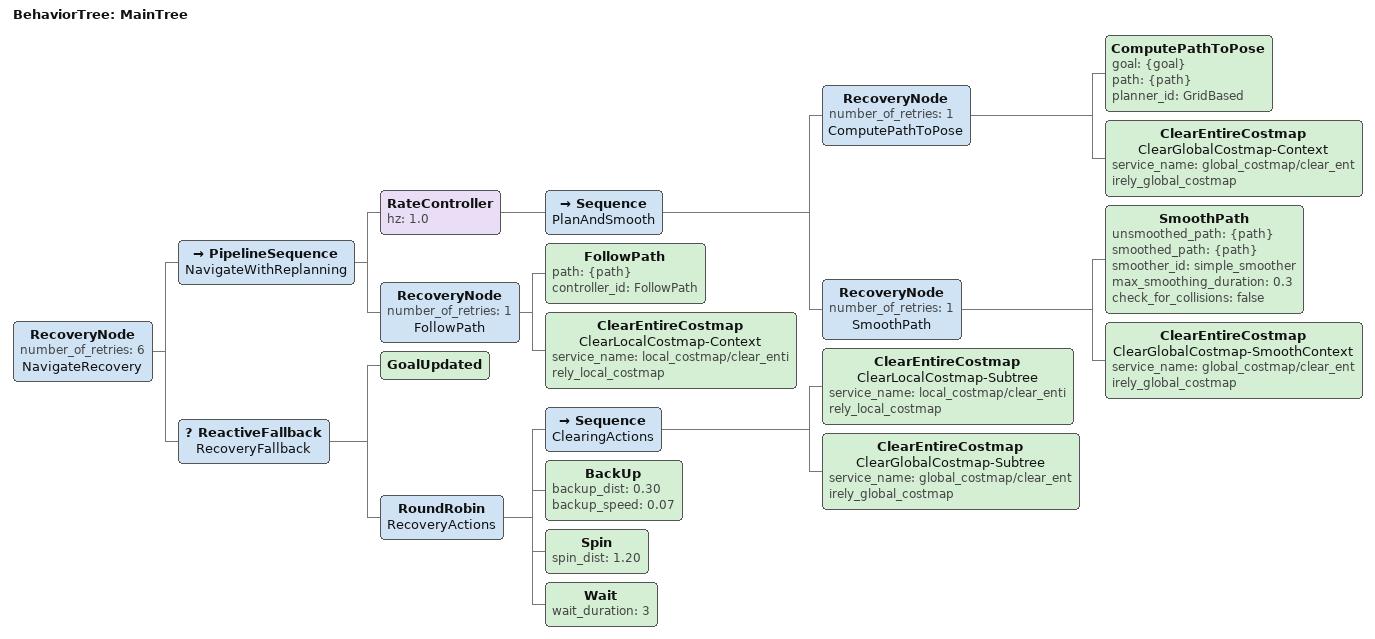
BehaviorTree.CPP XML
<!--
  M20 Pro recovery tree.
  The robot is wheel-legged and can safely reverse a short distance, so recovery
  tries BackUp before Spin to avoid unnecessary in-place turns around obstacles.
-->
<root main_tree_to_execute="MainTree">
  <BehaviorTree ID="MainTree">
    <RecoveryNode number_of_retries="6" name="NavigateRecovery">
      <PipelineSequence name="NavigateWithReplanning">
        <RateController hz="1.0">
          <Sequence name="PlanAndSmooth">
            <RecoveryNode number_of_retries="1" name="ComputePathToPose">
              <ComputePathToPose goal="{goal}" path="{path}" planner_id="GridBased"/>
              <ClearEntireCostmap name="ClearGlobalCostmap-Context" service_name="global_costmap/clear_entirely_global_costmap"/>
            </RecoveryNode>
            <RecoveryNode number_of_retries="1" name="SmoothPath">
              <SmoothPath unsmoothed_path="{path}" smoothed_path="{path}" smoother_id="simple_smoother" max_smoothing_duration="0.3" check_for_collisions="false"/>
              <ClearEntireCostmap name="ClearGlobalCostmap-SmoothContext" service_name="global_costmap/clear_entirely_global_costmap"/>
            </RecoveryNode>
          </Sequence>
        </RateController>
        <RecoveryNode number_of_retries="1" name="FollowPath">
          <FollowPath path="{path}" controller_id="FollowPath"/>
          <ClearEntireCostmap name="ClearLocalCostmap-Context" service_name="local_costmap/clear_entirely_local_costmap"/>
        </RecoveryNode>
      </PipelineSequence>
      <ReactiveFallback name="RecoveryFallback">
        <GoalUpdated/>
        <RoundRobin name="RecoveryActions">
          <Sequence name="ClearingActions">
            <ClearEntireCostmap name="ClearLocalCostmap-Subtree" service_name="local_costmap/clear_entirely_local_costmap"/>
            <ClearEntireCostmap name="ClearGlobalCostmap-Subtree" service_name="global_costmap/clear_entirely_global_costmap"/>
          </Sequence>
          <BackUp backup_dist="0.30" backup_speed="0.07"/>
          <Spin spin_dist="1.20"/>
          <Wait wait_duration="3"/>
        </RoundRobin>
      </ReactiveFallback>
    </RecoveryNode>
  </BehaviorTree>
</root>
